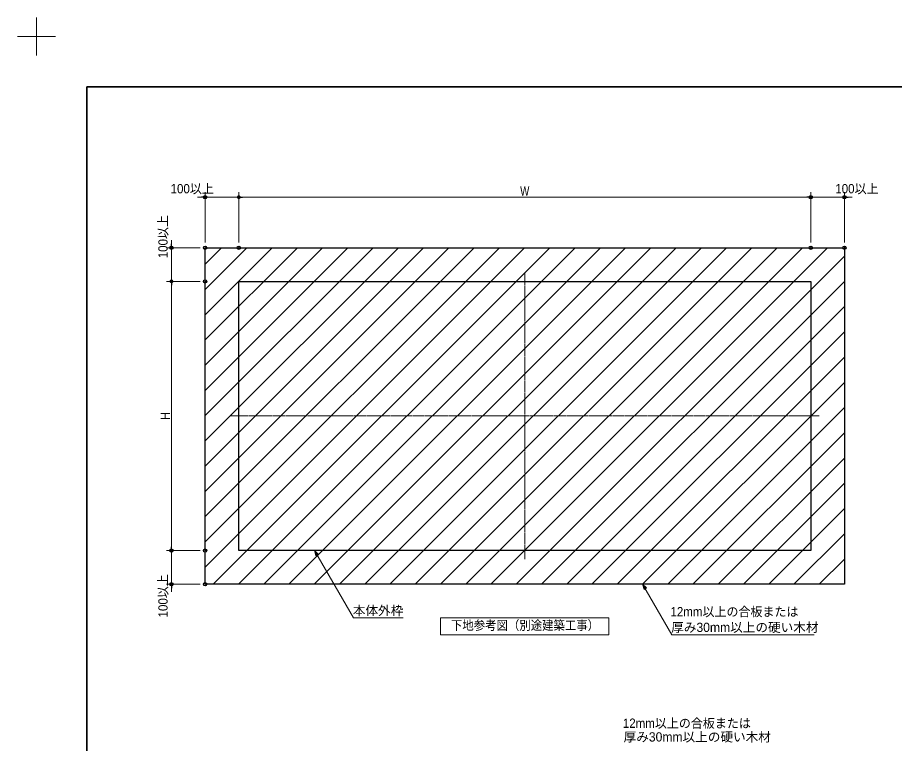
# Model space of a CAD drawing. Units: millimetres, scale not verified. Extents: x -4547 to 4547, y -2284 to 2284.
# Drawn here: x -4547 to -1942, y 127 to 2284 of the extents above; entities that cross this region are included whole.
import ezdxf
from ezdxf.enums import TextEntityAlignment as Align

# ---------------------------------------------------------------- set-up
doc = ezdxf.new("R2010")
doc.units = ezdxf.units.MM
doc.header["$LTSCALE"] = 20
doc.header["$PDMODE"] = 32
doc.header["$PDSIZE"] = 10
doc.linetypes.add('USER3', pattern=[9.172222, 5.997222, -1.058333, 1.058333, -1.058333])
doc.linetypes.add('USER4', pattern=[1.7, 1, -0.7])
for name, color, linetype, lineweight in [('0-0_1図面枠', 7, 'Continuous', 20), ('0-1_3一般', 7, 'Continuous', 15), ('0-2_2寸法-2', 7, 'Continuous', 15), ('0-3_0', 7, 'Continuous', 25), ('0-5_2寸法-1', 7, 'Continuous', 15), ('0-6_2寸法-3', 7, 'Continuous', 15)]:
    doc.layers.add(name, color=color, linetype=linetype, lineweight=lineweight)
doc.layers.add('0-4_Defpoints', color=7, linetype='Continuous')
doc.styles.add('ＭＳ Ｐゴシック', font='')
doc.styles.get('ＭＳ Ｐゴシック').set_extended_font_data('MS PGothic')

# ---------------------------------------------------------------- blocks, each defined once
blk = doc.blocks.new('グループ-70')
at = {"layer": '0-1_3一般', "linetype": 'USER3'}
for p, q in [((-33990, 13500), (-33990, 30500)), ((-16500, 22000), (-51480, 22000))]:
    blk.add_line(p, q, dxfattribs=at)
at = {"layer": '0-1_3一般', "linetype": 'USER4', "lineweight": 30}
blk.add_lwpolyline([(-50980, 30000), (-17000, 30000), (-17000, 14000), (-50980, 14000)], close=True, dxfattribs=at)
blk = doc.blocks.new('_Dot')
at = {"layer": '0-3_0'}
blk.add_line((-10, 0), (-20, 0), dxfattribs=at)
for points in [[(0, 0), (-10, 0), (-9.92, 1.25)], [(0, 0), (-9.92, -1.25), (-10, 0)], [(0, 0), (-9.92, 1.25), (-9.69, 2.49)], [(0, 0), (-9.69, -2.49), (-9.92, -1.25)], [(0, 0), (-9.69, 2.49), (-9.3, 3.68)], [(0, 0), (-9.3, -3.68), (-9.69, -2.49)], [(0, 0), (-9.3, 3.68), (-8.76, 4.82)], [(0, 0), (-8.76, -4.82), (-9.3, -3.68)], [(0, 0), (-8.76, 4.82), (-8.09, 5.88)], [(0, 0), (-8.09, -5.88), (-8.76, -4.82)], [(0, 0), (-8.09, 5.88), (-7.29, 6.85)], [(0, 0), (-7.29, -6.85), (-8.09, -5.88)], [(0, 0), (-7.29, 6.85), (-6.37, 7.71)], [(0, 0), (-6.37, -7.71), (-7.29, -6.85)], [(0, 0), (-6.37, 7.71), (-5.36, 8.44)], [(0, 0), (-5.36, -8.44), (-6.37, -7.71)], [(0, 0), (-5.36, 8.44), (-4.26, 9.05)], [(0, 0), (-4.26, -9.05), (-5.36, -8.44)], [(0, 0), (-4.26, 9.05), (-3.09, 9.51)], [(0, 0), (-3.09, -9.51), (-4.26, -9.05)], [(0, 0), (-3.09, 9.51), (-1.87, 9.82)], [(0, 0), (-1.87, -9.82), (-3.09, -9.51)], [(0, 0), (-1.87, 9.82), (-0.63, 9.98)], [(0, 0), (-0.63, -9.98), (-1.87, -9.82)], [(0, 0), (-0.63, 9.98), (0.63, 9.98)], [(0, 0), (0.63, -9.98), (-0.63, -9.98)], [(0, 0), (0.63, 9.98), (1.87, 9.82)], [(0, 0), (1.87, 9.82), (3.09, 9.51)], [(0, 0), (3.09, 9.51), (4.26, 9.05)], [(0, 0), (4.26, 9.05), (5.36, 8.44)], [(0, 0), (5.36, 8.44), (6.37, 7.71)], [(0, 0), (6.37, 7.71), (7.29, 6.85)], [(0, 0), (7.29, 6.85), (8.09, 5.88)], [(0, 0), (8.09, 5.88), (8.76, 4.82)], [(0, 0), (8.76, 4.82), (9.3, 3.68)], [(0, 0), (9.3, 3.68), (9.69, 2.49)], [(0, 0), (9.69, 2.49), (9.92, 1.25)], [(0, 0), (9.92, 1.25), (10, 0)], [(0, 0), (1.87, -9.82), (0.63, -9.98)], [(0, 0), (3.09, -9.51), (1.87, -9.82)], [(0, 0), (4.26, -9.05), (3.09, -9.51)], [(0, 0), (5.36, -8.44), (4.26, -9.05)], [(0, 0), (6.37, -7.71), (5.36, -8.44)], [(0, 0), (7.29, -6.85), (6.37, -7.71)], [(0, 0), (8.09, -5.88), (7.29, -6.85)], [(0, 0), (8.76, -4.82), (8.09, -5.88)], [(0, 0), (9.3, -3.68), (8.76, -4.82)], [(0, 0), (9.69, -2.49), (9.3, -3.68)], [(0, 0), (9.92, -1.25), (9.69, -2.49)], [(0, 0), (10, 0), (9.92, -1.25)]]:
    blk.add_solid(points, dxfattribs=at)
blk = doc.blocks.new('グループ')
at = {"layer": '0-0_1図面枠', "lineweight": 15}
for p, q in [((-63000, 43425), (-63000, 45675)), ((-64125, 44550), (-61875, 44550))]:
    blk.add_line(p, q, dxfattribs=at)
blk = doc.blocks.new('グループ-2')
at = {"layer": '0-0_1図面枠', "lineweight": 35}
blk.add_lwpolyline([(-60000, 41550), (60000, 41550), (60000, -41550), (-60000, -41550)], close=True, dxfattribs=at)

msp = doc.modelspace()

# ---------------------------------------------------------------- linework, layer by layer
at = {"layer": '0-1_3一般'}
for p, q in [((-3989.63, 1551), (-3940.63, 1600)), ((-3989.63, 1476), (-3865.63, 1600)), ((-3989.63, 1401), (-3790.63, 1600)), ((-3989.63, 1326), (-3715.63, 1600)), ((-3989.63, 1251), (-3640.63, 1600)), ((-3989.63, 1176), (-3565.63, 1600)), ((-3989.63, 1101), (-3490.63, 1600)), ((-3989.63, 1026), (-3415.63, 1600)), ((-3989.63, 951), (-3340.63, 1600)), ((-3989.63, 876), (-3265.63, 1600)), ((-3989.63, 801), (-3190.63, 1600)), ((-3989.63, 726), (-3115.63, 1600)), ((-3989.63, 651), (-3040.63, 1600)), ((-3965.63, 600), (-2965.63, 1600)), ((-3890.63, 600), (-2890.63, 1600)), ((-3815.63, 600), (-2815.63, 1600)), ((-3740.63, 600), (-2740.63, 1600)), ((-3665.63, 600), (-2665.63, 1600)), ((-3590.63, 600), (-2590.63, 1600)), ((-3515.63, 600), (-2515.63, 1600)), ((-3440.63, 600), (-2440.63, 1600)), ((-3365.63, 600), (-2365.63, 1600)), ((-3290.63, 600), (-2290.63, 1600)), ((-3215.63, 600), (-2215.63, 1600)), ((-3140.63, 600), (-2140.63, 1600)), ((-3065.63, 600), (-2090.63, 1575)), ((-2990.63, 600), (-2090.63, 1500)), ((-2915.63, 600), (-2090.63, 1425)), ((-2840.63, 600), (-2090.63, 1350)), ((-2765.63, 600), (-2090.63, 1275)), ((-2690.63, 600), (-2090.63, 1200)), ((-2615.63, 600), (-2090.63, 1125)), ((-2540.63, 600), (-2090.63, 1050)), ((-2465.63, 600), (-2090.63, 975)), ((-2390.63, 600), (-2090.63, 900)), ((-2315.63, 600), (-2090.63, 825)), ((-2240.63, 600), (-2090.63, 750)), ((-2165.63, 600), (-2090.63, 675))]:
    msp.add_line(p, q, dxfattribs=at)
at = {"layer": '0-1_3一般', "lineweight": 30}
msp.add_lwpolyline([(-3989.63, 1600), (-2090.63, 1600), (-2090.63, 600), (-3989.63, 600)], close=True, dxfattribs=at)
at = {"layer": '0-2_2寸法-2'}
for p, q in [((-4000.88, 1750), (-4012.14, 1750)), ((-3989.63, 1615), (-3989.63, 1765)), ((-3889.63, 1750), (-3989.63, 1750)), ((-3889.63, 1615), (-3889.63, 1765)), ((-3878.37, 1750), (-3867.11, 1750)), ((-2201.88, 1750), (-2213.14, 1750)), ((-2190.63, 1615), (-2190.63, 1765)), ((-2190.63, 1750), (-2090.63, 1750)), ((-2090.63, 1615), (-2090.63, 1765)), ((-2079.37, 1750), (-2068.11, 1750)), ((-4089.63, 1611.26), (-4089.63, 1622.51)), ((-4004.63, 1600), (-4104.63, 1600)), ((-4089.63, 1500), (-4089.63, 1600)), ((-4004.63, 1500), (-4104.63, 1500)), ((-4089.63, 1488.74), (-4089.63, 1477.49)), ((-4089.63, 711.26), (-4089.63, 722.51)), ((-4004.63, 700), (-4104.63, 700)), ((-4089.63, 700), (-4089.63, 600)), ((-4004.63, 600), (-4104.63, 600)), ((-4089.63, 588.74), (-4089.63, 577.49))]:
    msp.add_line(p, q, dxfattribs=at)
at = {"layer": '0-4_Defpoints'}
for p in [(-3989.63, 1750), (-2190.63, 1750), (-2090.63, 1750), (-4089.63, 1600), (-3989.63, 1600), (-3889.63, 1600), (-2190.63, 1600), (-2190.63, 1600), (-2090.63, 1600), (-3989.63, 1500), (-4089.63, 700), (-3989.63, 700), (-4089.63, 600), (-3989.63, 600)]:
    msp.add_point(p, dxfattribs=at)
at = {"layer": '0-5_2寸法-1'}
for p, q in [((-3889.63, 1615), (-3889.63, 1765)), ((-3878.37, 1750), (-2201.88, 1750)), ((-2190.63, 1615), (-2190.63, 1765)), ((-4004.63, 1500), (-4104.63, 1500)), ((-4089.63, 1488.74), (-4089.63, 711.26)), ((-4004.63, 700), (-4104.63, 700))]:
    msp.add_line(p, q, dxfattribs=at)
at = {"layer": '0-6_2寸法-3'}
for points in [[(-3401.24, 500), (-3549.4, 500), (-3664.88, 700)], [(-2180.73, 450), (-2603.52, 450), (-2690.13, 600)]]:
    msp.add_lwpolyline(points, dxfattribs=at)
at = {"layer": '0-6_2寸法-3', "lineweight": 5}
for points in [[(-3660.53, 684.84), (-3664.88, 700), (-3653.53, 689.05)], [(-2685.78, 584.84), (-2690.13, 600), (-2678.78, 589.05)]]:
    msp.add_lwpolyline(points, close=True, dxfattribs=at)
at = {"layer": '0-6_2寸法-3'}
msp.add_lwpolyline([(-3290.13, 500), (-2790.13, 500), (-2790.13, 450), (-3290.13, 450)], close=True, dxfattribs=at)
for points in [[(-3660.53, 684.84), (-3653.53, 689.05), (-3664.88, 700)], [(-2685.78, 584.84), (-2678.78, 589.05), (-2690.13, 600)]]:
    msp.add_solid(points, dxfattribs=at)

# ---------------------------------------------------------------- block references
at = {"layer": '0-0_1図面枠', "xscale": 0.05, "yscale": 0.05}
msp.add_blockref('グループ-2', (-1340.63, 0), dxfattribs=at)
at = {"layer": '0-1_3一般', "xscale": 0.05, "yscale": 0.05}
msp.add_blockref('グループ-70', (-1340.63, 0), dxfattribs=at)
at = {"layer": '0-2_2寸法-2', "xscale": 0.5627563, "yscale": 0.5627563}
for p in [(-3989.63, 1750), (-2190.63, 1750)]:
    msp.add_blockref('_Dot', p, dxfattribs=at)
for p, rotation in [((-3889.63, 1750), 180), ((-2090.63, 1750), 180), ((-4089.63, 1600), 270), ((-4089.63, 1500), 90), ((-4089.63, 700), 270), ((-4089.63, 600), 90)]:
    msp.add_blockref('_Dot', p, dxfattribs=dict(at, rotation=rotation))
at = {"layer": '0-4_Defpoints', "xscale": 0.05, "yscale": 0.05}
msp.add_blockref('グループ', (-1340.63, 0), dxfattribs=at)
at = {"layer": '0-5_2寸法-1', "xscale": 0.5627563, "yscale": 0.5627563}
for p, rotation in [((-3889.63, 1750), 180), ((-4089.63, 1500), 90), ((-4089.63, 700), 270)]:
    msp.add_blockref('_Dot', p, dxfattribs=dict(at, rotation=rotation))
msp.add_blockref('_Dot', (-2190.63, 1750), dxfattribs=at)

# ---------------------------------------------------------------- texts
at = {"layer": '0-2_2寸法-2', "style": 'ＭＳ Ｐゴシック', "width": 0.95}
for p in [(-4092.23, 1753.23), (-2117.84, 1753.23)]:
    msp.add_text('100以上', height=27.57, dxfattribs=at).set_placement(p, align=Align.BOTTOM_LEFT)
for p in [(-4092.85, 1568.59), (-4092.85, 501.59)]:
    msp.add_text('100以上', height=27.57, rotation=90, dxfattribs=at).set_placement(p, align=Align.BOTTOM_LEFT)
at = {"layer": '0-5_2寸法-1', "style": 'ＭＳ Ｐゴシック', "width": 0.8}
msp.add_text('W', height=27.51, dxfattribs=at).set_placement((-3053.81, 1746.21), align=Align.BOTTOM_LEFT)
at = {"layer": '0-5_2寸法-1', "style": 'ＭＳ Ｐゴシック', "width": 0.9}
msp.add_text('H', height=27.51, rotation=90, dxfattribs=at).set_placement((-4085.83, 1088.19), align=Align.BOTTOM_LEFT)
at = {"layer": '0-6_2寸法-3', "style": 'ＭＳ Ｐゴシック'}
for s, height, p in [('本体外枠', 27.57, (-3551.13, 500.03)), ('厚み30mm以上の硬い木材', 27.51, (-2605.25, 450.16)), ('厚み30mm以上の硬い木材', 27.51, (-2746.65, 124.66))]:
    msp.add_text(s, height=height, dxfattribs=at).set_placement(p, align=Align.BOTTOM_LEFT)
for s, height, width, p in [('12mm以上の合板または', 27.51, 0.95, (-2607.4, 496.72)), ('下地参考図（別途建築工事）', 27.57, 0.9, (-3259.43, 456.24)), ('12mm以上の合板または', 27.51, 0.95, (-2748.81, 165.33))]:
    msp.add_text(s, height=height, dxfattribs=dict(at, width=width)).set_placement(p, align=Align.BOTTOM_LEFT)

doc.saveas('drawing.dxf')
